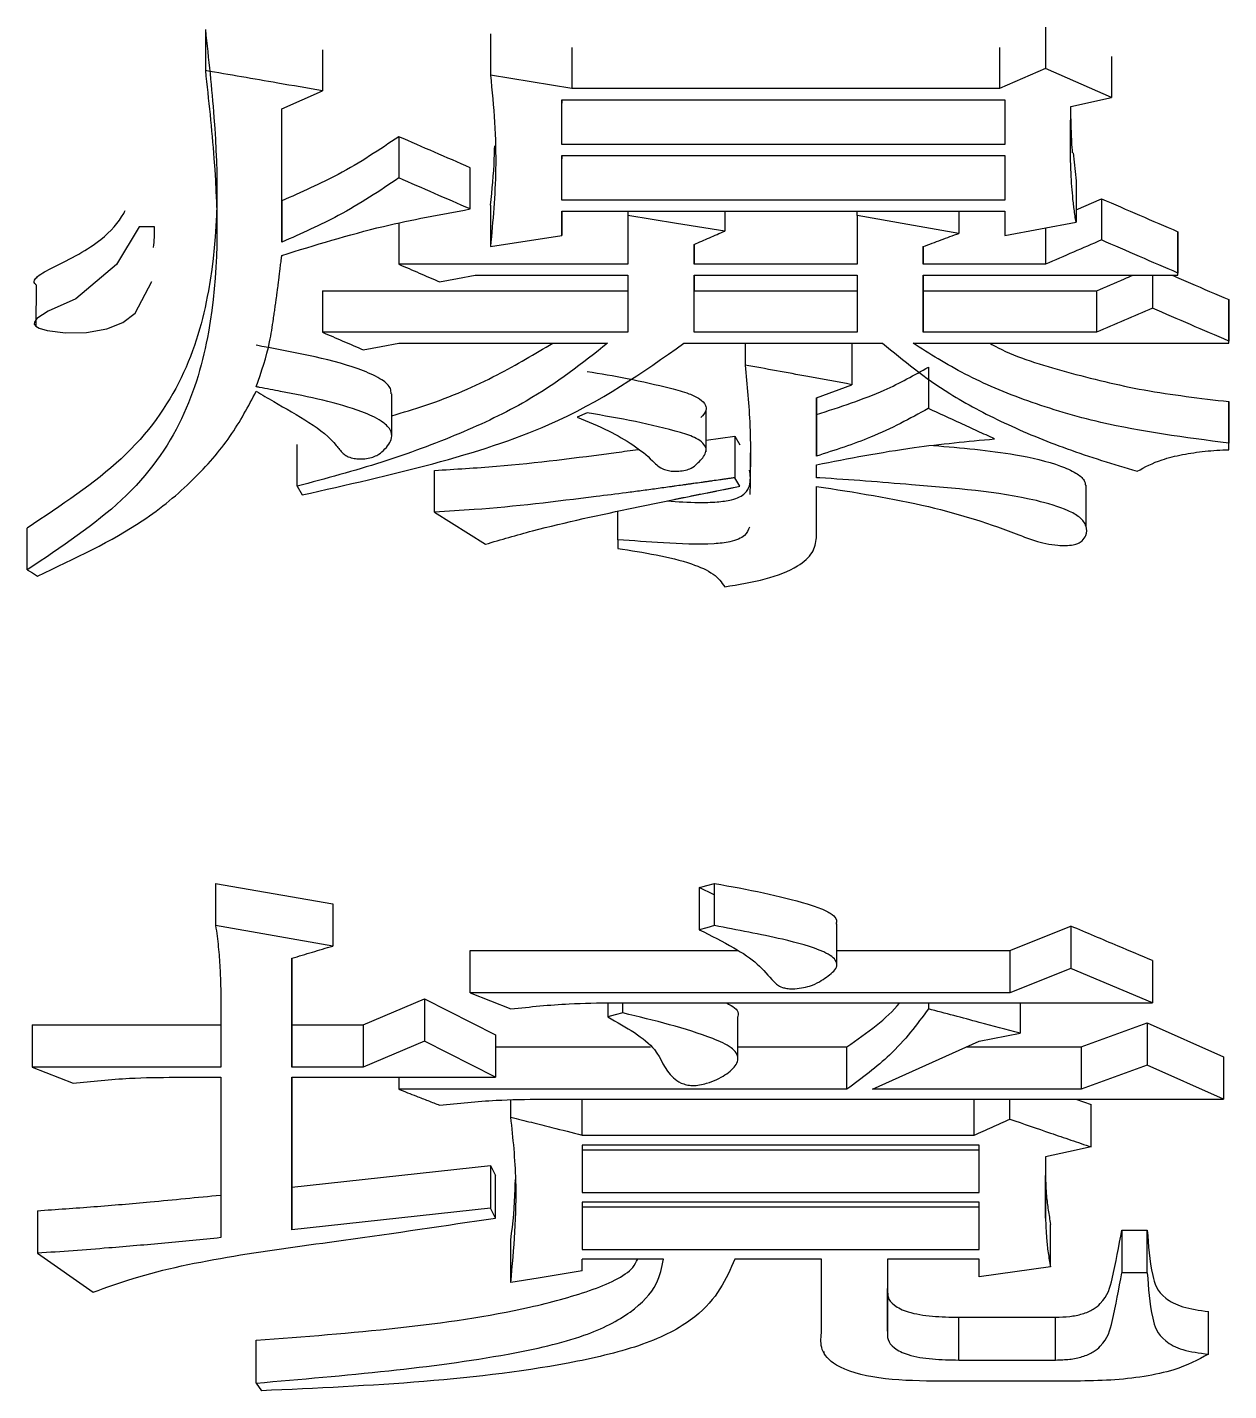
# Model space of a CAD drawing. Header units: millimetres. Extents: x 2126 to 3741, y 477 to 1658.
# Drawn here: x 2355.488 to 2358.041, y 819.653 to 822.55 of the extents above; entities that cross this region are included whole.
import ezdxf

# ---------------------------------------------------------------- set-up
doc = ezdxf.new("R2010")
doc.units = ezdxf.units.MM

msp = doc.modelspace()

# ---------------------------------------------------------------- linework, layer by layer
at = {"color": 7, "linetype": 'Continuous', "lineweight": 25}
for p, q in [((2355.8666, 822.545), (2355.8666, 822.4577)), ((2356.4725, 822.5355), (2356.4725, 822.4482)), ((2357.6516, 822.5497), (2357.6516, 822.4625)), ((2356.1155, 822.5021), (2356.1155, 822.4148)), ((2357.7922, 822.4878), (2357.7922, 822.4005)), ((2356.6455, 822.4195), (2356.4725, 822.4482)), ((2357.6516, 822.4625), (2357.5542, 822.4195)), ((2357.7922, 822.4005), (2357.6516, 822.4625)), ((2356.029, 822.3767), (2356.1155, 822.4148)), ((2356.6239, 822.3957), (2357.565, 822.3957)), ((2356.6239, 822.3007), (2356.6239, 822.3957)), ((2356.6239, 822.3957), (2356.6239, 822.3882)), ((2356.6239, 822.3007), (2356.6239, 822.3882)), ((2357.565, 822.3957), (2357.565, 822.3007)), ((2357.7056, 822.3814), (2357.7922, 822.4005)), ((2356.029, 822.0932), (2356.029, 822.3767)), ((2356.029, 822.181), (2356.029, 822.3767)), ((2357.565, 822.3007), (2356.6239, 822.3007)), ((2356.6239, 822.277), (2357.565, 822.277)), ((2356.6239, 822.1825), (2356.6239, 822.277)), ((2356.6239, 822.277), (2356.6239, 822.2702)), ((2356.6239, 822.1825), (2356.6239, 822.2702)), ((2357.565, 822.277), (2357.565, 822.1825)), ((2357.7102, 822.2831), (2357.7165, 822.2232)), ((2356.4292, 822.1637), (2356.4292, 822.2514)), ((2357.7165, 822.2232), (2357.7165, 822.1355)), ((2356.029, 822.181), (2356.029, 822.0932)), ((2357.565, 822.1825), (2356.6239, 822.1825)), ((2357.7165, 822.1622), (2357.7706, 822.1856)), ((2357.7706, 822.1856), (2357.7705, 822.0979)), ((2356.4725, 822.1716), (2356.4725, 822.0838)), ((2356.6239, 822.1073), (2356.6239, 822.159)), ((2356.6239, 822.159), (2357.565, 822.159)), ((2356.6239, 822.159), (2356.6239, 822.1073)), ((2356.7645, 822.159), (2356.7645, 822.1496)), ((2356.9701, 822.159), (2356.9701, 822.1167)), ((2357.2513, 822.1496), (2357.2513, 822.159)), ((2357.4677, 822.159), (2357.4677, 822.112)), ((2357.565, 822.159), (2357.565, 822.1073)), ((2355.7585, 822.1261), (2355.7261, 822.1261)), ((2356.7645, 822.1496), (2356.7645, 822.0463)), ((2357.2513, 822.1496), (2357.2513, 822.0463)), ((2357.565, 822.1073), (2357.7165, 822.1355)), ((2357.6516, 822.1234), (2357.6516, 822.0463)), ((2356.4725, 822.0838), (2356.6239, 822.1073)), ((2357.9328, 822.1155), (2357.9328, 822.0276)), ((2357.9328, 822.1108), (2357.9328, 822.1155)), ((2357.9328, 822.0229), (2357.9328, 822.1108)), ((2355.7604, 822.0816), (2355.7604, 822.0821)), ((2356.9052, 822.0463), (2356.9052, 822.0885)), ((2356.9052, 822.0885), (2356.9052, 822.0463)), ((2357.3919, 822.0463), (2357.3919, 822.0838)), ((2357.3919, 822.0838), (2357.3919, 822.0463)), ((2356.7645, 822.0463), (2356.2778, 822.0463)), ((2357.2513, 822.0463), (2356.9052, 822.0463)), ((2357.6516, 822.0463), (2357.3919, 822.0463)), ((2356.44, 822.023), (2356.7645, 822.0229)), ((2356.7645, 822.0229), (2356.7645, 821.9018)), ((2356.9052, 822.0229), (2357.2513, 822.0229)), ((2356.9052, 821.9018), (2356.9052, 822.0229)), ((2356.9052, 822.0229), (2356.9052, 821.9898)), ((2357.2513, 822.0229), (2357.2513, 821.9018)), ((2357.3919, 822.0229), (2357.9328, 822.0229)), ((2357.3919, 821.9018), (2357.3919, 822.0229)), ((2357.3919, 822.0229), (2357.3919, 821.9898)), ((2357.8787, 822.0229), (2357.8787, 821.9529)), ((2357.9328, 822.0229), (2357.9328, 822.0276)), ((2355.5068, 822.0026), (2355.5067, 821.9141)), ((2356.1155, 821.9898), (2356.7645, 821.9898)), ((2356.9052, 821.9018), (2356.9052, 821.9898)), ((2356.9052, 821.9898), (2357.2513, 821.9898)), ((2357.3919, 821.9898), (2357.3919, 821.9018)), ((2357.3919, 821.9898), (2357.7597, 821.9898)), ((2357.7597, 821.9898), (2357.7597, 821.9017)), ((2358.041, 821.9712), (2358.041, 821.8832)), ((2358.041, 821.9666), (2358.041, 821.9712)), ((2358.041, 821.8785), (2358.041, 821.9666)), ((2356.7645, 821.9018), (2356.1155, 821.9018)), ((2357.2513, 821.9018), (2356.9052, 821.9018)), ((2357.7597, 821.9017), (2357.3919, 821.9018)), ((2356.2778, 821.8785), (2356.7212, 821.8785)), ((2356.8835, 821.8785), (2357.3054, 821.8785)), ((2357.0133, 821.8785), (2357.0133, 821.8322)), ((2357.2405, 821.8785), (2357.2405, 821.7905)), ((2357.3703, 821.8785), (2358.041, 821.8785)), ((2358.041, 821.8785), (2358.041, 821.8832)), ((2357.1648, 821.7628), (2357.2405, 821.7905)), ((2356.2628, 821.6823), (2356.2628, 821.7711)), ((2357.1648, 821.6387), (2357.1648, 821.7628)), ((2357.1648, 821.7628), (2357.1648, 821.727)), ((2356.6781, 821.7306), (2356.6564, 821.7214)), ((2356.9304, 821.6479), (2356.9304, 821.7369)), ((2357.1648, 821.727), (2357.1648, 821.6387)), ((2358.041, 821.6524), (2358.041, 821.7408)), ((2356.9304, 821.6727), (2356.9917, 821.6813)), ((2356.9917, 821.6813), (2356.9917, 821.5929)), ((2356.9917, 821.6813), (2357.0025, 821.663)), ((2358.041, 821.6524), (2358.041, 821.6662)), ((2357.0239, 821.6457), (2357.0239, 821.5775)), ((2356.3535, 821.5199), (2356.3535, 821.6084)), ((2357.1648, 821.5928), (2357.1648, 821.6203)), ((2356.0614, 821.5746), (2356.0722, 821.5564)), ((2357.0025, 821.5746), (2356.9917, 821.5929)), ((2357.1648, 821.4653), (2357.1648, 821.5745)), ((2357.7382, 821.4879), (2357.7382, 821.5771)), ((2357.1648, 821.4653), (2357.1648, 821.5538)), ((2356.3535, 821.5199), (2356.4617, 821.4516)), ((2356.7429, 821.4607), (2356.7429, 821.5212)), ((2355.4882, 821.3972), (2355.4882, 821.4859)), ((2356.7429, 821.4607), (2356.7429, 821.4426)), ((2355.8884, 820.731), (2356.1372, 820.6877)), ((2355.8884, 820.731), (2355.8884, 820.6413)), ((2356.9161, 820.7223), (2356.9161, 820.6327)), ((2356.9477, 820.7066), (2356.9161, 820.7223)), ((2356.9484, 820.6413), (2356.9484, 820.731)), ((2356.1372, 820.6877), (2356.1372, 820.598)), ((2357.208, 820.5544), (2357.208, 820.6449)), ((2356.1372, 820.598), (2355.8884, 820.6413)), ((2357.5759, 820.5887), (2357.7057, 820.6403)), ((2357.7057, 820.6403), (2357.7057, 820.5505)), ((2356.4292, 820.4988), (2356.4292, 820.5887)), ((2356.4292, 820.5887), (2356.9974, 820.5887)), ((2357.208, 820.5887), (2357.5759, 820.5887)), ((2357.5759, 820.5887), (2357.5759, 820.4988)), ((2356.0506, 820.3405), (2356.0506, 820.5721)), ((2356.0506, 820.5721), (2356.0506, 820.4306)), ((2357.8788, 820.5672), (2357.8788, 820.4773)), ((2357.7057, 820.5505), (2357.5759, 820.4988)), ((2357.8788, 820.4773), (2357.7057, 820.5505)), ((2355.8992, 820.5075), (2355.8992, 820.3405)), ((2356.2021, 820.4306), (2356.3319, 820.486)), ((2356.3319, 820.486), (2356.3319, 820.396)), ((2356.3319, 820.486), (2356.4833, 820.4093)), ((2356.4292, 820.4988), (2356.5158, 820.4645)), ((2357.5759, 820.4988), (2356.4292, 820.4988)), ((2356.7214, 820.4771), (2356.7214, 820.4473)), ((2356.7321, 820.4774), (2357.8788, 820.4773)), ((2356.7538, 820.4559), (2356.7538, 820.4774)), ((2357.4028, 820.4773), (2357.4028, 820.4645)), ((2357.5975, 820.4773), (2357.5975, 820.4131)), ((2356.9979, 820.3566), (2356.9979, 820.4471)), ((2355.4989, 820.4306), (2355.8992, 820.4306)), ((2356.0506, 820.4306), (2356.0506, 820.3405)), ((2356.0506, 820.4306), (2356.2021, 820.4306)), ((2356.2021, 820.4306), (2356.2021, 820.3405)), ((2357.511, 820.396), (2357.5975, 820.4131)), ((2357.7273, 820.3839), (2357.8679, 820.4348)), ((2357.8679, 820.4348), (2357.8679, 820.3448)), ((2357.8679, 820.4348), (2358.0302, 820.3627)), ((2356.3319, 820.396), (2356.2021, 820.3405)), ((2356.4833, 820.3193), (2356.3319, 820.396)), ((2357.2838, 820.2938), (2357.511, 820.396)), ((2356.4833, 820.3839), (2356.8122, 820.3839)), ((2356.9979, 820.3839), (2357.2297, 820.3839)), ((2357.2297, 820.2938), (2357.2297, 820.3839)), ((2357.4841, 820.3839), (2357.7273, 820.3839)), ((2358.0302, 820.3627), (2358.0302, 820.2725)), ((2355.4989, 820.3405), (2355.5855, 820.3065)), ((2355.8992, 820.3405), (2355.4989, 820.3405)), ((2356.2021, 820.3405), (2356.0506, 820.3405)), ((2357.8679, 820.3448), (2357.7273, 820.2937)), ((2358.0302, 820.2725), (2357.8679, 820.3448)), ((2355.8018, 820.3193), (2355.8992, 820.3193)), ((2355.8992, 820.3193), (2355.8992, 819.9785)), ((2356.0506, 820.3193), (2356.4833, 820.3193)), ((2356.0506, 819.9952), (2356.0506, 820.3193)), ((2356.0506, 820.3193), (2356.0506, 820.0857)), ((2356.2778, 820.3193), (2356.2778, 820.2938)), ((2357.2297, 820.2938), (2356.2778, 820.2938)), ((2356.5158, 820.2344), (2356.5158, 820.2711)), ((2356.5807, 820.2726), (2358.0302, 820.2725)), ((2356.6672, 820.1964), (2356.6672, 820.2726)), ((2357.7273, 820.2937), (2357.2838, 820.2938)), ((2357.5002, 820.1964), (2357.5002, 820.2725)), ((2357.5759, 820.2302), (2357.5759, 820.2725)), ((2357.7162, 820.2725), (2357.749, 820.2614)), ((2357.749, 820.1711), (2357.749, 820.2614)), ((2356.6672, 820.1964), (2357.5002, 820.1964)), ((2356.6672, 820.1753), (2356.6672, 820.0745)), ((2357.511, 820.1753), (2356.6672, 820.1753)), ((2356.6672, 820.1753), (2356.6672, 820.1649)), ((2356.6672, 820.1649), (2356.6672, 820.0745)), ((2356.6672, 820.1649), (2357.511, 820.1649)), ((2357.511, 820.0745), (2357.511, 820.1753)), ((2356.0506, 820.0857), (2356.4725, 820.1315)), ((2356.4725, 820.1315), (2356.4725, 820.0411)), ((2356.4725, 820.1315), (2356.4833, 820.1106)), ((2357.6516, 820.1501), (2357.6516, 820.0202)), ((2357.6516, 820.1501), (2357.6516, 820.1106)), ((2356.4833, 820.0202), (2356.4833, 820.1106)), ((2357.6516, 820.0202), (2357.6516, 820.1106)), ((2356.0506, 820.0857), (2356.0506, 819.9952)), ((2356.6672, 820.0745), (2357.511, 820.0745)), ((2356.4725, 820.0411), (2356.0506, 819.9952)), ((2356.4833, 820.0202), (2356.4725, 820.0411)), ((2356.6672, 820.0536), (2356.6672, 819.9536)), ((2357.511, 820.0536), (2356.6672, 820.0536)), ((2356.6672, 820.0536), (2356.6672, 820.0441)), ((2356.6672, 820.0441), (2356.6672, 819.9536)), ((2356.6672, 820.0441), (2357.511, 820.0441)), ((2357.511, 819.9536), (2357.511, 820.0536)), ((2355.5098, 820.0358), (2355.5098, 819.9453)), ((2357.6624, 819.9162), (2357.6624, 820.0068)), ((2357.8139, 819.9944), (2357.8139, 819.9038)), ((2357.8139, 819.9944), (2357.868, 819.9944)), ((2357.868, 819.9038), (2357.868, 819.9944)), ((2356.5158, 819.8831), (2356.5158, 819.9738)), ((2356.6672, 819.9536), (2357.511, 819.9536)), ((2355.5098, 819.9453), (2355.6285, 819.8627)), ((2356.8403, 819.9328), (2356.6672, 819.9328)), ((2356.6672, 819.9079), (2356.6672, 819.9328)), ((2356.6672, 819.9079), (2356.6672, 819.9328)), ((2357.1756, 819.9328), (2356.9917, 819.9328)), ((2357.1756, 819.776), (2357.1756, 819.9328)), ((2357.511, 819.9328), (2357.3163, 819.9328)), ((2357.3163, 819.9328), (2357.3163, 819.7801)), ((2357.3163, 819.9328), (2357.3163, 819.8708)), ((2357.511, 819.8955), (2357.511, 819.9328)), ((2357.868, 819.9038), (2357.8139, 819.9038)), ((2357.1756, 819.776), (2357.1756, 819.8667)), ((2357.3163, 819.7801), (2357.3163, 819.8708)), ((2357.4677, 819.7186), (2357.4677, 819.8095)), ((2357.4677, 819.8095), (2357.6732, 819.8094)), ((2357.6732, 819.7186), (2357.6732, 819.8095)), ((2357.9978, 819.7309), (2357.9978, 819.8217)), ((2355.9749, 819.6696), (2355.9749, 819.7605)), ((2357.181, 819.737), (2357.181, 819.7336)), ((2357.4677, 819.7186), (2357.6732, 819.7186)), ((2355.9749, 819.6696), (2355.9857, 819.6533)), ((2357.7165, 819.6737), (2357.4136, 819.6737))]:
    msp.add_line(p, q, dxfattribs=at)
at = {"color": 7, "linetype": 'Continuous', "lineweight": 25, "flags": 128}
for points in [[(2356.6455, 822.5069), (2356.6455, 822.485), (2356.6455, 822.4632), (2356.6455, 822.4414), (2356.6455, 822.4195)], [(2357.5542, 822.5069), (2357.5542, 822.4632), (2357.5542, 822.4195)], [(2357.5542, 822.4195), (2357.0999, 822.4195), (2356.6455, 822.4195)], [(2356.2777, 822.3173), (2356.2777, 822.2952), (2356.2777, 822.2731), (2356.2777, 822.2297)], [(2355.7261, 822.1261), (2355.6778, 822.0459), (2355.5912, 821.9729), (2355.5325, 821.9465), (2355.5086, 821.9309), (2355.5034, 821.9235), (2355.5032, 821.9191), (2355.5063, 821.9149), (2355.5136, 821.9108), (2355.5305, 821.9056), (2355.5697, 821.9004), (2355.614, 821.9011), (2355.657, 821.909), (2355.6911, 821.9226), (2355.7176, 821.9425), (2355.7528, 822.0097), (2355.7528, 822.0097)], [(2356.2778, 822.1342), (2356.2778, 822.112), (2356.2778, 822.0898), (2356.2778, 822.0463)], [(2356.9701, 822.1167), (2356.8673, 822.1331), (2356.7645, 822.1496)], [(2357.4677, 822.112), (2357.3595, 822.1308), (2357.2513, 822.1496)], [(2356.3643, 822.0089), (2356.4022, 822.0159), (2356.44, 822.023)], [(2356.1155, 821.9898), (2356.1155, 821.9676), (2356.1155, 821.9453), (2356.1155, 821.9018)], [(2356.202, 821.8646), (2356.2399, 821.8716), (2356.2778, 821.8785)], [(2358.041, 821.7545), (2358.041, 821.7251), (2358.041, 821.6662)], [(2358.041, 821.7408), (2358.041, 821.7454), (2358.041, 821.7485), (2358.041, 821.7515), (2358.041, 821.7545)], [(2356.0614, 821.5746), (2356.0614, 821.6111), (2356.0614, 821.6371), (2356.0614, 821.6631)], [(2355.4882, 821.3972), (2355.499, 821.3905), (2355.5097, 821.3837)], [(2356.9161, 820.7223), (2356.9242, 820.7245), (2356.9323, 820.7267), (2356.9485, 820.731)], [(2356.9485, 820.6413), (2356.9323, 820.637), (2356.9161, 820.6327)], [(2356.7538, 820.4559), (2356.7376, 820.4516), (2356.7214, 820.4473)], [(2355.4989, 820.4306), (2355.4989, 820.4081), (2355.4989, 820.3856), (2355.4989, 820.3631), (2355.4989, 820.3405)], [(2356.4833, 820.4093), (2356.4833, 820.3866), (2356.4833, 820.3529), (2356.4833, 820.3193)], [(2357.7273, 820.3839), (2357.7273, 820.3388), (2357.7273, 820.2937)], [(2357.749, 820.1711), (2357.7003, 820.1606), (2357.6516, 820.1501)], [(2356.6672, 819.9079), (2356.6206, 819.9003), (2356.574, 819.8926), (2356.5158, 819.8831)], [(2357.6624, 819.9162), (2357.5867, 819.9059), (2357.511, 819.8955)]]:
    msp.add_lwpolyline(points, dxfattribs=at)
at = {"color": 7, "linetype": 'Continuous', "lineweight": 25}
for points, knots in [([(2355.8666, 822.545), (2355.8734, 822.4826), (2355.8937, 822.2955), (2355.8965, 821.9882), (2355.7809, 821.681), (2355.56, 821.5337), (2355.4883, 821.4859)], [0, 0, 0, 0, 0.166754, 0.500002, 0.83778, 1, 1, 1, 1]), ([(2355.8666, 822.4577), (2355.8734, 822.3953), (2355.8937, 822.2082), (2355.8964, 821.9009), (2355.7817, 821.5932), (2355.5604, 821.4454), (2355.4883, 821.3972)], [0, 0, 0, 0, 0.166548, 0.499383, 0.836688, 1, 1, 1, 1]), ([(2356.1155, 822.4148), (2356.0838, 822.4202), (2356.0264, 822.4301), (2355.9435, 822.4445), (2355.8923, 822.4533), (2355.8667, 822.4577)], [0, 0, 0, 0, 0.382595, 0.691297, 1, 1, 1, 1]), ([(2356.4725, 822.4482), (2356.4757, 822.4147), (2356.4822, 822.3478), (2356.4853, 822.226), (2356.4774, 822.1384), (2356.4725, 822.0838)], [0, 0, 0, 0, 0.273667, 0.547376, 1, 1, 1, 1]), ([(2357.7165, 822.1355), (2357.7151, 822.1447), (2357.7131, 822.1585), (2357.7091, 822.1908), (2357.7071, 822.2162), (2357.706, 822.2394), (2357.7057, 822.2463), (2357.7054, 822.2533), (2357.7052, 822.2602), (2357.705, 822.2695), (2357.7048, 822.2788), (2357.7047, 822.2881), (2357.7047, 822.2951), (2357.7047, 822.302), (2357.7047, 822.309), (2357.7047, 822.316), (2357.7047, 822.3218), (2357.7048, 822.3265), (2357.7048, 822.33), (2357.7048, 822.3334), (2357.7049, 822.3369), (2357.7049, 822.3404), (2357.705, 822.3439), (2357.705, 822.3474), (2357.7051, 822.3521), (2357.7052, 822.3567), (2357.7053, 822.3614), (2357.7053, 822.3649), (2357.7054, 822.3684), (2357.7055, 822.3719), (2357.7055, 822.3762), (2357.7056, 822.3794), (2357.7056, 822.3814)], [0, 0, 0, 0, 0.113118, 0.169677, 0.395941, 0.424221, 0.4525, 0.480779, 0.509059, 0.537338, 0.593897, 0.622177, 0.650456, 0.678735, 0.707015, 0.735294, 0.763573, 0.777713, 0.791853, 0.805993, 0.820132, 0.834272, 0.848412, 0.862551, 0.876691, 0.90497, 0.91911, 0.93325, 0.947389, 0.961529, 0.975669, 1, 1, 1, 1]), ([(2357.7091, 822.2827), (2357.7086, 822.2904), (2357.7072, 822.31), (2357.7058, 822.3486), (2357.7057, 822.3712), (2357.7056, 822.3804)], [0, 0, 0, 0, 0.27763, 0.704747, 1, 1, 1, 1]), ([(2356.2777, 822.3173), (2356.2368, 822.2898), (2356.1631, 822.2402), (2356.0702, 822.1992), (2356.029, 822.181)], [0, 0, 0, 0, 0.556343, 1, 1, 1, 1]), ([(2356.4292, 822.2514), (2356.404, 822.2624), (2356.3535, 822.2843), (2356.303, 822.3063), (2356.2777, 822.3173)], [0, 0, 0, 0, 0.5000021, 1, 1, 1, 1]), ([(2356.4725, 822.1716), (2356.4759, 822.2045), (2356.4802, 822.2465), (2356.4811, 822.2888), (2356.4813, 822.2979)], [0, 0, 0, 0, 0.7854, 1, 1, 1, 1]), ([(2356.2777, 822.2297), (2356.2368, 822.2021), (2356.1631, 822.1526), (2356.0702, 822.1114), (2356.029, 822.0932)], [0, 0, 0, 0, 0.556387, 1, 1, 1, 1]), ([(2356.4292, 822.1637), (2356.404, 822.1747), (2356.3535, 822.1967), (2356.303, 822.2187), (2356.2777, 822.2297)], [0, 0, 0, 0, 0.4999967, 1, 1, 1, 1]), ([(2357.7706, 822.1856), (2357.7976, 822.1739), (2357.8517, 822.1505), (2357.9058, 822.1271), (2357.9328, 822.1155)], [0, 0, 0, 0, 0.499999, 1, 1, 1, 1]), ([(2355.5069, 822.0026), (2355.5066, 822.0028), (2355.5043, 822.0041), (2355.5025, 822.0076), (2355.5035, 822.0137), (2355.5144, 822.0255), (2355.5687, 822.0519), (2355.6454, 822.0919), (2355.6837, 822.1371), (2355.6954, 822.1585), (2355.6965, 822.1606)], [0, 0, 0, 0, 0.002584, 0.028109, 0.054673, 0.100241, 0.232006, 0.645153, 0.96551, 1, 1, 1, 1]), ([(2356.029, 822.0651), (2356.0996, 822.087), (2356.2261, 822.1264), (2356.3669, 822.1523), (2356.4292, 822.1637)], [0, 0, 0, 0, 0.5578888, 1, 1, 1, 1]), ([(2355.7565, 822.0822), (2355.758, 822.0962), (2355.7595, 822.1108), (2355.7586, 822.1255), (2355.7585, 822.1261)], [0, 0, 0, 0, 0.960238, 1, 1, 1, 1]), ([(2356.9052, 822.0885), (2356.916, 822.0932), (2356.9376, 822.1026), (2356.9593, 822.112), (2356.9701, 822.1167)], [0, 0, 0, 0, 0.500001, 1, 1, 1, 1]), ([(2357.3919, 822.0838), (2357.4046, 822.0885), (2357.4298, 822.0979), (2357.455, 822.1073), (2357.4677, 822.112)], [0, 0, 0, 0, 0.500001, 1, 1, 1, 1]), ([(2357.7705, 822.0979), (2357.7507, 822.0893), (2357.7111, 822.0721), (2357.6714, 822.0549), (2357.6516, 822.0463)], [0, 0, 0, 0, 0.500001, 1, 1, 1, 1]), ([(2357.9328, 822.0276), (2357.9058, 822.0393), (2357.8517, 822.0627), (2357.7976, 822.0862), (2357.7705, 822.0979)], [0, 0, 0, 0, 0.5, 1, 1, 1, 1]), ([(2355.9749, 821.7859), (2355.9856, 821.8178), (2356.0018, 821.8655), (2356.0094, 821.918), (2356.0128, 821.9403), (2356.014, 821.9483), (2356.0148, 821.9544), (2356.0157, 821.9605), (2356.0165, 821.9665), (2356.0172, 821.9716), (2356.0179, 821.9767), (2356.0185, 821.9807), (2356.019, 821.9848), (2356.0195, 821.9888), (2356.0201, 821.9929), (2356.0207, 821.9979), (2356.0212, 822.002), (2356.0219, 822.007), (2356.0224, 822.0111), (2356.0229, 822.0152), (2356.0234, 822.0192), (2356.0239, 822.0233), (2356.0245, 822.0284), (2356.025, 822.0324), (2356.0256, 822.0375), (2356.0261, 822.0416), (2356.0267, 822.0466), (2356.0272, 822.0507), (2356.0277, 822.0548), (2356.0283, 822.0592), (2356.0287, 822.0627), (2356.029, 822.0651)], [0, 0, 0, 0, 0.346641, 0.519778, 0.563061, 0.584702, 0.606343, 0.627984, 0.649626, 0.671267, 0.682088, 0.703729, 0.714549, 0.72537, 0.747011, 0.757832, 0.779473, 0.790294, 0.811935, 0.822756, 0.833576, 0.855218, 0.866038, 0.88768, 0.8985, 0.920141, 0.930962, 0.952603, 0.963424, 0.974245, 1, 1, 1, 1]), ([(2356.2778, 822.0463), (2356.2922, 822.0401), (2356.321, 822.0276), (2356.3499, 822.0152), (2356.3643, 822.0089)], [0, 0, 0, 0, 0.499999, 1, 1, 1, 1]), ([(2357.7597, 821.9898), (2357.7796, 821.9983), (2357.8053, 822.0093), (2357.8311, 822.0204), (2357.837, 822.0229)], [0, 0, 0, 0, 0.770201, 1, 1, 1, 1]), ([(2357.9205, 822.0229), (2357.9336, 822.0173), (2357.9738, 822), (2358.0139, 821.9828), (2358.041, 821.9712)], [0, 0, 0, 0, 0.326762, 1, 1, 1, 1]), ([(2357.8787, 821.9529), (2357.8589, 821.9444), (2357.8192, 821.9273), (2357.7796, 821.9103), (2357.7597, 821.9017)], [0, 0, 0, 0, 0.500001, 1, 1, 1, 1]), ([(2358.041, 821.8832), (2358.0139, 821.8948), (2357.9599, 821.918), (2357.9058, 821.9413), (2357.8787, 821.9529)], [0, 0, 0, 0, 0.4999997, 1, 1, 1, 1]), ([(2356.1155, 821.9018), (2356.1299, 821.8956), (2356.1588, 821.8832), (2356.1876, 821.8708), (2356.202, 821.8646)], [0, 0, 0, 0, 0.499999, 1, 1, 1, 1]), ([(2356.2612, 821.7711), (2356.2611, 821.7748), (2356.261, 821.7853), (2356.2411, 821.8031), (2356.1589, 821.8407), (2356.0578, 821.8583), (2355.9788, 821.8734), (2355.9749, 821.8741)], [0, 0, 0, 0, 0.06199, 0.176405, 0.324608, 0.966385, 1, 1, 1, 1]), ([(2356.7212, 821.8785), (2356.6677, 821.8361), (2356.5788, 821.7657), (2356.4073, 821.6845), (2356.2436, 821.6237), (2356.1224, 821.591), (2356.0614, 821.5746)], [0, 0, 0, 0, 0.333002, 0.552476, 0.774971, 1, 1, 1, 1]), ([(2356.0722, 821.5564), (2356.2607, 821.5987), (2356.5922, 821.6731), (2356.7957, 821.8166), (2356.8835, 821.8785)], [0, 0, 0, 0, 0.568507, 1, 1, 1, 1]), ([(2356.2628, 821.7246), (2356.2865, 821.7316), (2356.3687, 821.7557), (2356.4851, 821.8075), (2356.5664, 821.8557), (2356.6048, 821.8785)], [0, 0, 0, 0, 0.176257, 0.610601, 1, 1, 1, 1]), ([(2357.3054, 821.8785), (2357.35, 821.8418), (2357.4238, 821.781), (2357.5623, 821.7081), (2357.6955, 821.6523), (2357.7958, 821.6219), (2357.8463, 821.6066)], [0, 0, 0, 0, 0.333809, 0.553089, 0.775219, 1, 1, 1, 1]), ([(2358.041, 821.6662), (2357.9481, 821.6784), (2357.7961, 821.6985), (2357.6119, 821.7539), (2357.4771, 821.8108), (2357.4057, 821.8561), (2357.3703, 821.8785)], [0, 0, 0, 0, 0.347456, 0.568585, 0.785979, 1, 1, 1, 1]), ([(2357.5332, 821.8785), (2357.539, 821.8753), (2357.5841, 821.8503), (2357.6962, 821.8163), (2357.8597, 821.776), (2357.9803, 821.7617), (2358.041, 821.7545)], [0, 0, 0, 0, 0.046421, 0.359328, 0.677626, 1, 1, 1, 1]), ([(2356.678, 821.8188), (2356.7065, 821.814), (2356.7671, 821.8038), (2356.839, 821.7874), (2356.8912, 821.7731), (2356.9182, 821.761), (2356.9303, 821.7482), (2356.9317, 821.7339), (2356.9238, 821.7256), (2356.919, 821.7207)], [0, 0, 0, 0, 0.251355, 0.535833, 0.663298, 0.7524074, 0.8422003, 0.9051749, 1, 1, 1, 1]), ([(2357.0133, 821.8322), (2357.0176, 821.7894), (2357.0254, 821.7102), (2357.0246, 821.6186), (2357.0238, 821.57), (2357.0236, 821.5573)], [0, 0, 0, 0, 0.465184, 0.860123, 1, 1, 1, 1]), ([(2357.2405, 821.7905), (2357.2091, 821.7963), (2357.1556, 821.8061), (2357.0798, 821.82), (2357.0355, 821.8281), (2357.0133, 821.8322)], [0, 0, 0, 0, 0.414509, 0.7072526, 1, 1, 1, 1]), ([(2357.1648, 821.727), (2357.2151, 821.7433), (2357.304, 821.772), (2357.3728, 821.811), (2357.4028, 821.828)], [0, 0, 0, 0, 0.56494, 1, 1, 1, 1]), ([(2357.4028, 821.828), (2357.4028, 821.8206), (2357.4028, 821.8057), (2357.4028, 821.7763), (2357.4028, 821.7543), (2357.4028, 821.7398)], [0, 0, 0, 0, 0.2525093, 0.5050093, 1, 1, 1, 1]), ([(2355.5097, 821.3837), (2355.589, 821.4211), (2355.7187, 821.4823), (2355.8431, 821.5871), (2355.9236, 821.6797), (2355.9578, 821.7444), (2355.9749, 821.7767)], [0, 0, 0, 0, 0.345608, 0.56562, 0.783503, 1, 1, 1, 1]), ([(2355.9749, 821.7767), (2355.9871, 821.7693), (2356.048, 821.7325), (2356.1267, 821.6916), (2356.1547, 821.6474), (2356.167, 821.6382), (2356.1787, 821.6343), (2356.1921, 821.6327), (2356.206, 821.633), (2356.2199, 821.6354), (2356.2342, 821.6413), (2356.2509, 821.6553), (2356.2646, 821.6738), (2356.2611, 821.6962), (2356.2397, 821.716), (2356.1658, 821.7481), (2356.0722, 821.7679), (2355.9944, 821.7822), (2355.9772, 821.7855), (2355.9749, 821.7859)], [0, 0, 0, 0, 0.066203, 0.331418, 0.376174, 0.392134, 0.408285, 0.422252, 0.437571, 0.454108, 0.470588, 0.499884, 0.567199, 0.607022, 0.655995, 0.720748, 0.938177, 0.991744, 1, 1, 1, 1]), ([(2356.6564, 821.7214), (2356.6793, 821.7121), (2356.723, 821.6943), (2356.7767, 821.6628), (2356.8117, 821.6352), (2356.8294, 821.6149), (2356.8472, 821.6082), (2356.8596, 821.6065), (2356.8733, 821.6066), (2356.8872, 821.6086), (2356.9014, 821.6139), (2356.9155, 821.6258), (2356.9282, 821.6397), (2356.9321, 821.6551), (2356.9244, 821.6666), (2356.9072, 821.679), (2356.8579, 821.6948), (2356.7806, 821.7129), (2356.7124, 821.7247), (2356.6781, 821.7306)], [0, 0, 0, 0, 0.117411, 0.224514, 0.331514, 0.385099, 0.401502, 0.417942, 0.434593, 0.453955, 0.473463, 0.503457, 0.565822, 0.597864, 0.6299, 0.663784, 0.718184, 0.85806, 1, 1, 1, 1]), ([(2357.4027, 821.7398), (2357.3636, 821.7184), (2357.2932, 821.68), (2357.2043, 821.6514), (2357.1648, 821.6387)], [0, 0, 0, 0, 0.555111, 1, 1, 1, 1]), ([(2357.5434, 821.6754), (2357.5314, 821.6809), (2357.5072, 821.6919), (2357.4604, 821.7134), (2357.4255, 821.7293), (2357.4028, 821.7398)], [0, 0, 0, 0, 0.25711, 0.51422, 1, 1, 1, 1]), ([(2357.1648, 821.6203), (2357.2332, 821.6337), (2357.3558, 821.6577), (2357.4859, 821.67), (2357.5434, 821.6754)], [0, 0, 0, 0, 0.55855, 1, 1, 1, 1]), ([(2357.4139, 821.6613), (2357.4727, 821.6563), (2357.5672, 821.6483), (2357.6689, 821.625), (2357.716, 821.6044), (2357.7342, 821.5897), (2357.7361, 821.5803), (2357.7368, 821.5769)], [0, 0, 0, 0, 0.454474, 0.731259, 0.84685, 0.944624, 1, 1, 1, 1]), ([(2356.3535, 821.6084), (2356.3975, 821.611), (2356.5282, 821.6188), (2356.6714, 821.6374), (2356.771, 821.6508), (2356.7867, 821.6529)], [0, 0, 0, 0, 0.299395, 0.889632, 1, 1, 1, 1]), ([(2357.8463, 821.6066), (2357.8628, 821.6154), (2357.8904, 821.6301), (2357.9428, 821.6425), (2357.9906, 821.6499), (2358.0242, 821.6516), (2358.041, 821.6524)], [0, 0, 0, 0, 0.330678, 0.5509904, 0.7745699, 1, 1, 1, 1]), ([(2356.848, 821.5437), (2356.8702, 821.5421), (2356.9054, 821.5394), (2356.9517, 821.5409), (2356.9819, 821.5446), (2357.0023, 821.5515), (2357.0163, 821.5617), (2357.0265, 821.5813), (2357.0245, 821.598), (2357.0231, 821.6092)], [0, 0, 0, 0, 0.2337206, 0.3700639, 0.4821612, 0.5546155, 0.6270686, 0.7492778, 1, 1, 1, 1]), ([(2356.9917, 821.5929), (2356.9891, 821.5925), (2356.9838, 821.5917), (2356.9758, 821.5906), (2356.9679, 821.5895), (2356.9573, 821.588), (2356.9467, 821.5865), (2356.9361, 821.585), (2356.9282, 821.5838), (2356.9176, 821.5823), (2356.907, 821.5809), (2356.8964, 821.5794), (2356.8884, 821.5782), (2356.8778, 821.5768), (2356.8672, 821.5753), (2356.854, 821.5734), (2356.8407, 821.5716), (2356.8247, 821.5694), (2356.8035, 821.5666), (2356.7822, 821.5637), (2356.7449, 821.5588), (2356.6327, 821.5447), (2356.4977, 821.5281), (2356.3816, 821.5215), (2356.3535, 821.5199)], [0, 0, 0, 0, 0.012619, 0.025237, 0.037856, 0.050474, 0.075711, 0.08833, 0.100948, 0.113567, 0.138804, 0.151422, 0.164041, 0.176659, 0.201896, 0.214515, 0.239752, 0.264989, 0.290226, 0.3407, 0.365937, 0.466887, 0.870929, 1, 1, 1, 1]), ([(2356.4617, 821.4516), (2356.4948, 821.4613), (2356.5963, 821.491), (2356.7152, 821.516), (2356.8026, 821.5344), (2356.8211, 821.5382), (2356.8396, 821.542), (2356.8559, 821.5454), (2356.8698, 821.5482), (2356.8768, 821.5496), (2356.8861, 821.5515), (2356.8954, 821.5533), (2356.9047, 821.5552), (2356.9116, 821.5566), (2356.9209, 821.5584), (2356.9303, 821.5603), (2356.9396, 821.5621), (2356.9466, 821.5635), (2356.9559, 821.5654), (2356.9652, 821.5672), (2356.9745, 821.5691), (2356.9815, 821.5704), (2356.9908, 821.5723), (2356.9979, 821.5737), (2357.0025, 821.5746)], [0, 0, 0, 0, 0.194919, 0.596792, 0.647185, 0.672381, 0.697577, 0.74797, 0.760568, 0.773166, 0.785764, 0.81096, 0.823558, 0.836156, 0.848754, 0.873951, 0.886549, 0.899147, 0.911745, 0.936941, 0.949539, 0.962137, 0.974736, 1, 1, 1, 1]), ([(2357.1648, 821.5745), (2357.246, 821.5619), (2357.4005, 821.5379), (2357.5479, 821.4908), (2357.6302, 821.4575), (2357.6656, 821.4499), (2357.6945, 821.4485), (2357.7095, 821.4497), (2357.7218, 821.4535), (2357.7318, 821.4602), (2357.7397, 821.4725), (2357.7401, 821.49), (2357.7269, 821.5088), (2357.691, 821.5284), (2357.5774, 821.5613), (2357.3915, 821.5758), (2357.2349, 821.5887), (2357.1671, 821.5927), (2357.1648, 821.5928)], [0, 0, 0, 0, 0.188824, 0.359425, 0.391174, 0.431004, 0.443042, 0.4552, 0.463942, 0.475035, 0.493349, 0.52466, 0.556942, 0.585534, 0.64557, 0.848774, 0.994709, 1, 1, 1, 1]), ([(2357.0226, 821.4877), (2357.0201, 821.4817), (2357.0163, 821.4724), (2357.0001, 821.4618), (2356.9778, 821.4552), (2356.9235, 821.4495), (2356.8429, 821.4544), (2356.7751, 821.4587), (2356.7429, 821.4607)], [0, 0, 0, 0, 0.1205275, 0.1871773, 0.2540797, 0.3617656, 0.6971494, 1, 1, 1, 1]), ([(2356.9701, 821.3611), (2356.9996, 821.3659), (2357.0578, 821.3755), (2357.1246, 821.4013), (2357.1602, 821.4334), (2357.1633, 821.4547), (2357.1648, 821.4653)], [0, 0, 0, 0, 0.291567, 0.574035, 0.788626, 1, 1, 1, 1]), ([(2356.7429, 821.4426), (2356.798, 821.434), (2356.874, 821.4223), (2356.9498, 821.3896), (2356.9634, 821.3705), (2356.9701, 821.3611)], [0, 0, 0, 0, 0.572071, 0.789697, 1, 1, 1, 1]), ([(2356.9485, 820.731), (2356.9835, 820.7246), (2357.0515, 820.7122), (2357.1279, 820.6935), (2357.1767, 820.6776), (2357.1989, 820.666), (2357.2089, 820.6545), (2357.2074, 820.6475), (2357.2068, 820.6447)], [0, 0, 0, 0, 0.332169, 0.644911, 0.764477, 0.861963, 0.944096, 1, 1, 1, 1]), ([(2355.8884, 820.6413), (2355.8905, 820.6263), (2355.8946, 820.5965), (2355.8979, 820.5518), (2355.8988, 820.5223), (2355.8992, 820.5075)], [0, 0, 0, 0, 0.33558, 0.667724, 1, 1, 1, 1]), ([(2356.9161, 820.6327), (2356.9411, 820.6201), (2356.9866, 820.5973), (2357.0432, 820.5606), (2357.0646, 820.5323), (2357.0814, 820.5155), (2357.0904, 820.5103), (2357.1024, 820.5076), (2357.1165, 820.5069), (2357.1335, 820.5086), (2357.1541, 820.5132), (2357.1769, 820.5248), (2357.196, 820.5384), (2357.2096, 820.5532), (2357.208, 820.565), (2357.1986, 820.5763), (2357.1639, 820.5946), (2357.0781, 820.617), (2356.9969, 820.6322), (2356.9485, 820.6413)], [0, 0, 0, 0, 0.133739, 0.243051, 0.352533, 0.371712, 0.391103, 0.40333, 0.418292, 0.440552, 0.463875, 0.498841, 0.561321, 0.592898, 0.624761, 0.654015, 0.68757, 0.813379, 1, 1, 1, 1]), ([(2357.8788, 820.5672), (2357.8545, 820.5774), (2357.8135, 820.5947), (2357.7558, 820.6191), (2357.7224, 820.6332), (2357.7057, 820.6403)], [0, 0, 0, 0, 0.420871, 0.710435, 1, 1, 1, 1]), ([(2356.0506, 820.5721), (2356.0651, 820.5764), (2356.0939, 820.5851), (2356.1227, 820.5937), (2356.1372, 820.598)], [0, 0, 0, 0, 0.499999, 1, 1, 1, 1]), ([(2356.5158, 820.4645), (2356.5568, 820.4688), (2356.628, 820.4764), (2356.7012, 820.4771), (2356.7321, 820.4774)], [0, 0, 0, 0, 0.576873, 1, 1, 1, 1]), ([(2356.9729, 820.4774), (2356.9766, 820.4756), (2356.9928, 820.4681), (2357.0024, 820.4561), (2356.9975, 820.4479), (2356.9972, 820.4474)], [0, 0, 0, 0, 0.216989, 0.955314, 1, 1, 1, 1]), ([(2357.2297, 820.3839), (2357.2726, 820.4137), (2357.3156, 820.4438), (2357.3419, 820.4772), (2357.3421, 820.4773)], [0, 0, 0, 0, 0.994822, 1, 1, 1, 1]), ([(2356.7214, 820.4473), (2356.7608, 820.4254), (2356.8308, 820.3865), (2356.8412, 820.3323), (2356.8732, 820.3083), (2356.8882, 820.303), (2356.9022, 820.3011), (2356.9176, 820.3026), (2356.9352, 820.3071), (2356.9607, 820.317), (2356.9871, 820.3342), (2357.0034, 820.3584), (2356.9872, 820.3837), (2356.9046, 820.4193), (2356.8206, 820.4397), (2356.7538, 820.4559)], [0, 0, 0, 0, 0.206756, 0.36622, 0.399315, 0.414903, 0.42938, 0.446247, 0.465285, 0.496864, 0.558757, 0.621691, 0.682799, 0.747419, 1, 1, 1, 1]), ([(2357.4028, 820.4645), (2357.3782, 820.4312), (2357.3341, 820.3713), (2357.2618, 820.3176), (2357.2297, 820.2938)], [0, 0, 0, 0, 0.557248, 1, 1, 1, 1]), ([(2357.5975, 820.4131), (2357.5687, 820.4207), (2357.5218, 820.433), (2357.4569, 820.4502), (2357.4208, 820.4597), (2357.4028, 820.4645)], [0, 0, 0, 0, 0.444073, 0.722036, 1, 1, 1, 1]), ([(2355.5855, 820.3065), (2355.6252, 820.3107), (2355.6964, 820.3183), (2355.7695, 820.319), (2355.8018, 820.3193)], [0, 0, 0, 0, 0.558835, 1, 1, 1, 1]), ([(2356.2778, 820.2938), (2356.2902, 820.2889), (2356.3108, 820.2808), (2356.3396, 820.2695), (2356.3561, 820.2631), (2356.3643, 820.2598)], [0, 0, 0, 0, 0.428346, 0.714167, 1, 1, 1, 1]), ([(2356.3643, 820.2598), (2356.4041, 820.2641), (2356.4752, 820.2716), (2356.5484, 820.2723), (2356.5807, 820.2726)], [0, 0, 0, 0, 0.558839, 1, 1, 1, 1]), ([(2356.5158, 819.8831), (2356.5189, 819.9191), (2356.5252, 819.9909), (2356.529, 820.108), (2356.5205, 820.1895), (2356.5158, 820.2344)], [0, 0, 0, 0, 0.309877, 0.619791, 1, 1, 1, 1]), ([(2356.5158, 820.2344), (2356.5303, 820.2308), (2356.5594, 820.2235), (2356.6099, 820.2108), (2356.6458, 820.2018), (2356.6672, 820.1964)], [0, 0, 0, 0, 0.288217, 0.576435, 1, 1, 1, 1]), ([(2357.5002, 820.1964), (2357.5128, 820.202), (2357.538, 820.2133), (2357.5633, 820.2246), (2357.5759, 820.2302)], [0, 0, 0, 0, 0.499999, 1, 1, 1, 1]), ([(2357.5759, 820.2302), (2357.6047, 820.2203), (2357.648, 820.2055), (2357.7057, 820.1859), (2357.7345, 820.176), (2357.749, 820.1711)], [0, 0, 0, 0, 0.5, 0.75, 1, 1, 1, 1]), ([(2356.5158, 819.9738), (2356.52, 820.0096), (2356.5248, 820.05), (2356.5249, 820.0909), (2356.5249, 820.0955)], [0, 0, 0, 0, 0.887694, 1, 1, 1, 1]), ([(2356.5254, 820.1003), (2356.5252, 820.1008), (2356.5242, 820.1026), (2356.5249, 820.0986), (2356.5255, 820.0954)], [0, 0, 0, 0, 0.230108, 1, 1, 1, 1]), ([(2357.6516, 820.1106), (2357.6521, 820.0962), (2357.6528, 820.0716), (2357.6573, 820.037), (2357.6607, 820.0169), (2357.6624, 820.0068)], [0, 0, 0, 0, 0.416267, 0.70808, 1, 1, 1, 1]), ([(2355.5098, 820.0358), (2355.5499, 820.0386), (2355.63, 820.044), (2355.7597, 820.0553), (2355.8492, 820.0641), (2355.8992, 820.069)], [0, 0, 0, 0, 0.306393, 0.61282, 1, 1, 1, 1]), ([(2355.6285, 819.8627), (2355.6562, 819.8727), (2355.8073, 819.9274), (2356.1171, 819.9655), (2356.3763, 820.0042), (2356.4833, 820.0202)], [0, 0, 0, 0, 0.116288, 0.635254, 1, 1, 1, 1]), ([(2357.6516, 820.0202), (2357.6522, 820.0057), (2357.6531, 819.9811), (2357.6569, 819.9464), (2357.6606, 819.9263), (2357.6624, 819.9162)], [0, 0, 0, 0, 0.415687, 0.707752, 1, 1, 1, 1]), ([(2357.6732, 819.8095), (2357.6833, 819.8097), (2357.7033, 819.8103), (2357.7317, 819.8162), (2357.7541, 819.826), (2357.7832, 819.8505), (2357.7979, 819.9079), (2357.8075, 819.9601), (2357.8139, 819.9944)], [0, 0, 0, 0, 0.060186, 0.119313, 0.185904, 0.25149, 0.507936, 1, 1, 1, 1]), ([(2357.868, 819.9944), (2357.8701, 819.9625), (2357.8734, 819.914), (2357.8907, 819.8566), (2357.941, 819.8294), (2357.9786, 819.8243), (2357.9978, 819.8217)], [0, 0, 0, 0, 0.492676, 0.749427, 0.872012, 1, 1, 1, 1]), ([(2355.8992, 819.9785), (2355.8597, 819.9746), (2355.7807, 819.9667), (2355.6509, 819.9554), (2355.5603, 819.9489), (2355.5098, 819.9453)], [0, 0, 0, 0, 0.306381, 0.612797, 1, 1, 1, 1]), ([(2355.9749, 819.6696), (2356.0691, 819.6777), (2356.2507, 819.6932), (2356.4874, 819.724), (2356.6694, 819.7644), (2356.7764, 819.8187), (2356.8288, 819.8762), (2356.8367, 819.9153), (2356.8403, 819.9328)], [0, 0, 0, 0, 0.245646, 0.473666, 0.633063, 0.763711, 0.894016, 1, 1, 1, 1]), ([(2355.9749, 819.7605), (2356.1774, 819.776), (2356.4311, 819.7953), (2356.6843, 819.8635), (2356.7689, 819.9004), (2356.7822, 819.9269), (2356.7852, 819.9328)], [0, 0, 0, 0, 0.63735, 0.798589, 0.954752, 1, 1, 1, 1]), ([(2356.9917, 819.9328), (2356.9729, 819.8904), (2356.9435, 819.8242), (2356.8091, 819.7508), (2356.5086, 819.677), (2356.2179, 819.6638), (2355.9857, 819.6533)], [0, 0, 0, 0, 0.2265728, 0.3529789, 0.4833551, 1, 1, 1, 1]), ([(2357.6732, 819.7186), (2357.6833, 819.7189), (2357.7033, 819.7194), (2357.7317, 819.7254), (2357.7541, 819.7352), (2357.7832, 819.7597), (2357.7979, 819.8172), (2357.8075, 819.8694), (2357.8139, 819.9038)], [0, 0, 0, 0, 0.060123, 0.1192, 0.185763, 0.251345, 0.507834, 1, 1, 1, 1]), ([(2357.868, 819.9038), (2357.8701, 819.8718), (2357.8734, 819.8233), (2357.8907, 819.7658), (2357.941, 819.7385), (2357.9786, 819.7335), (2357.9978, 819.7309)], [0, 0, 0, 0, 0.492785, 0.749576, 0.872123, 1, 1, 1, 1]), ([(2357.3169, 819.8606), (2357.3168, 819.8579), (2357.3166, 819.8491), (2357.3281, 819.8343), (2357.3604, 819.8185), (2357.4113, 819.8104), (2357.4488, 819.8098), (2357.4677, 819.8095)], [0, 0, 0, 0, 0.0867607, 0.2858243, 0.4905188, 0.7427767, 1, 1, 1, 1]), ([(2357.4136, 819.6737), (2357.3742, 819.6744), (2357.2972, 819.6758), (2357.2036, 819.7023), (2357.1721, 819.7407), (2357.1745, 819.7642), (2357.1756, 819.776)], [0, 0, 0, 0, 0.295173, 0.576606, 0.789028, 1, 1, 1, 1]), ([(2357.3163, 819.7801), (2357.3158, 819.774), (2357.315, 819.7617), (2357.3278, 819.7435), (2357.3605, 819.7276), (2357.4113, 819.7195), (2357.4488, 819.7189), (2357.4677, 819.7186)], [0, 0, 0, 0, 0.178016, 0.357314, 0.541602, 0.768589, 1, 1, 1, 1]), ([(2357.9978, 819.7309), (2357.9753, 819.7189), (2357.9378, 819.699), (2357.8615, 819.6826), (2357.7903, 819.6749), (2357.7412, 819.6741), (2357.7165, 819.6737)], [0, 0, 0, 0, 0.32906, 0.549528, 0.774008, 1, 1, 1, 1])]:
    msp.add_open_spline(points, degree=3, knots=knots, dxfattribs=at)

doc.saveas('drawing.dxf')
